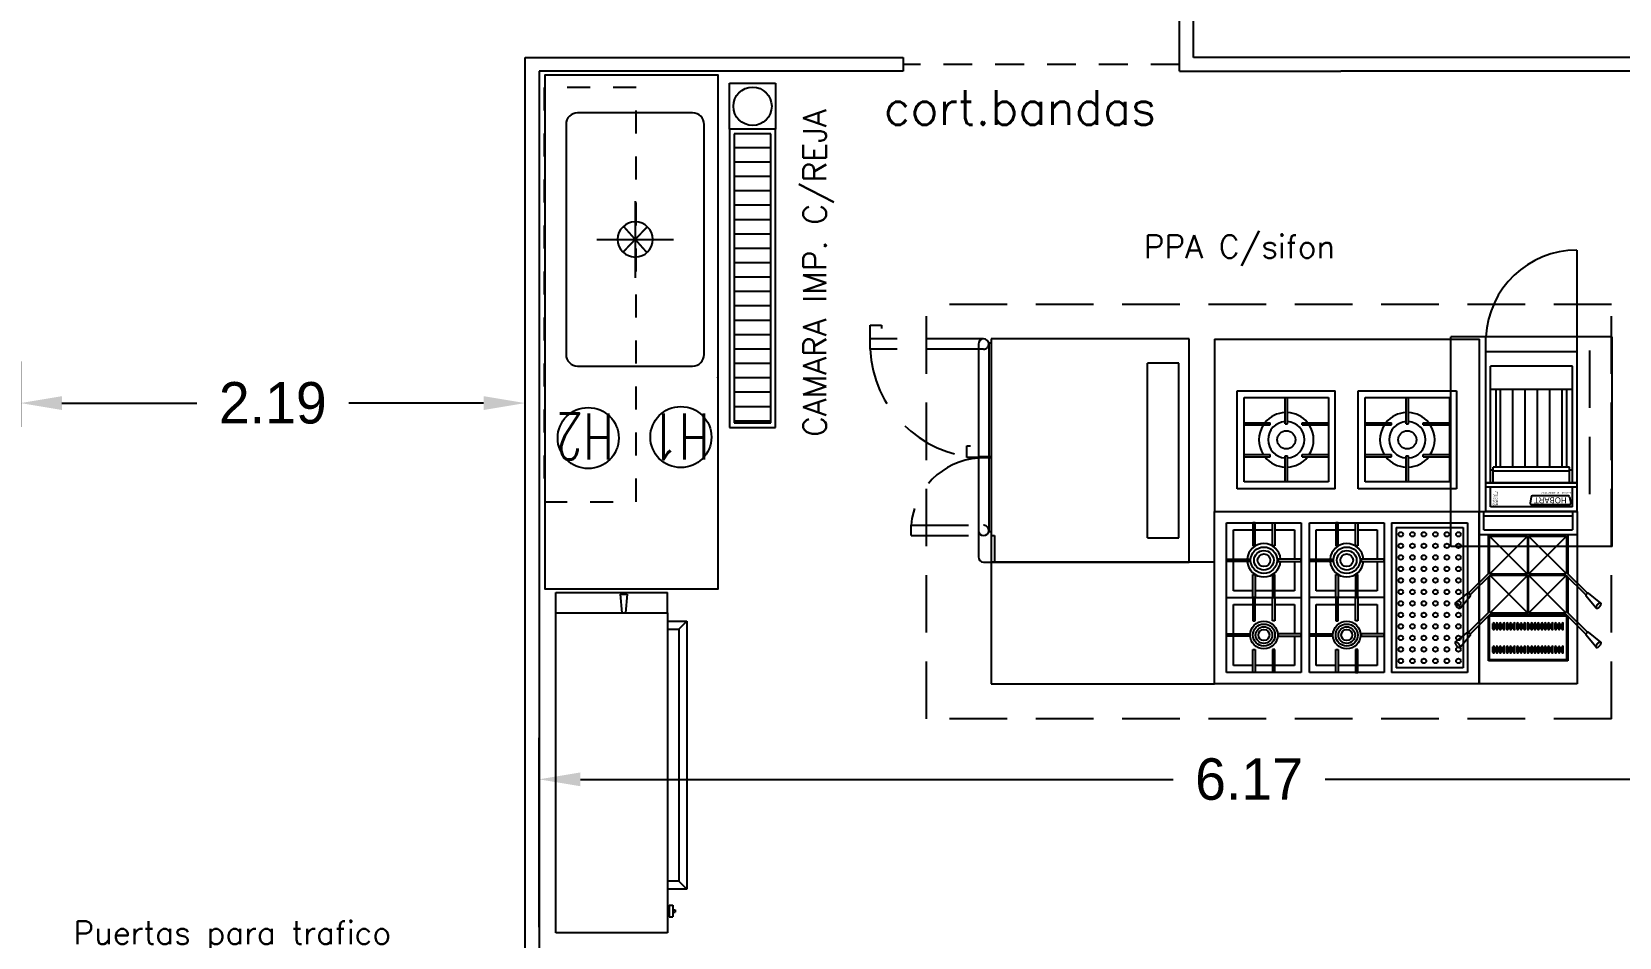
# Model space of a CAD drawing. Header units: metres. Extents: x 95 to 486, y 2972 to 3465.
# Drawn here: x 207.36 to 214.26, y 3028.95 to 3032.88 of the extents above; entities that cross this region are included whole.
import ezdxf
from ezdxf.enums import TextEntityAlignment as Align

# ---------------------------------------------------------------- set-up
doc = ezdxf.new("R2010")
doc.units = ezdxf.units.M
doc.linetypes.add('HIDDEN', pattern=[0.375, 0.25, -0.125])
doc.linetypes.add('HIDDEN2', pattern=[0.1875, 0.125, -0.0625])
for name, color, linetype in [('0_CAMARAS', 4, 'Continuous'), ('C_COTAS', 5, 'Continuous'), ('E_INOXIGAS', 1, 'Continuous'), ('I_DESAGUES', 224, 'Continuous'), ('INO-DESAGUES', 161, 'Continuous'), ('T_ITEMS', 142, 'Continuous'), ('T_TEXTOS-EQUIPAMIENTO', 5, 'Continuous')]:
    doc.layers.add(name, color=color, linetype=linetype)
doc.styles.add('ROMANS', font='romans.shx', dxfattribs={"width": 0.8, "height": 0.15})
doc.dimstyles.new('STANDARD$0', dxfattribs={"dimtxt": 0.2, "dimasz": 0.18, "dimexe": 0.18, "dimexo": 0.0625, "dimgap": 0.09, "dimtad": 0, "dimzin": 0, "dimdsep": 46, "dimtxsty": 'ROMANS', "dimblk": 'OBLIQUE', "dimsah": 1, "dimcen": 0.09, "dimse1": 1, "dimse2": 1, "dimadec": 0, "dimazin": 0, "dimtfac": 1, "dimtofl": 0, "dimtmove": 0, "dimatfit": 3, "dimldrblk": 'OBLIQUE', "dimfxl": 1, "dimtolj": 1, "dimtzin": 0, "dimarcsym": 0})

# ---------------------------------------------------------------- blocks, each defined once
blk = doc.blocks.new('AADES')
at = {"layer": 'INO-DESAGUES', "color": 14}
for p, q in [((0, 0.1664), (0, -0.1664)), ((-0.1663, 0), (0.1664, 0))]:
    blk.add_line(p, q, dxfattribs=at)
at = {"layer": 'INO-DESAGUES', "const_width": 0.008}
for points in [[(-0.057, 0.0508), (0.057, -0.0509)], [(0.0552, 0.0528), (-0.0552, -0.0527)]]:
    blk.add_lwpolyline(points, dxfattribs=at)
at = {"layer": 'INO-DESAGUES'}
blk.add_circle((0, 0), 0.0764, dxfattribs=at)
blk = doc.blocks.new('*D97')
at = {"layer": 'C_COTAS', "color": 0, "lineweight": -2, "transparency": 16777216}
for p, q in [((209.5658, 3028.9922), (209.5658, 3029.8148)), ((215.7335, 3028.8511), (215.7335, 3029.8148)), ((209.7458, 3029.6348), (212.3197, 3029.6348)), ((215.5535, 3029.6348), (212.9797, 3029.6348))]:
    blk.add_line(p, q, dxfattribs=at)
at = {"layer": 'C_COTAS', "color": 0, "transparency": 16777216}
for points in [[(209.7458, 3029.6648), (209.7458, 3029.6048), (209.5658, 3029.6348)], [(215.5535, 3029.6648), (215.5535, 3029.6048), (215.7335, 3029.6348)]]:
    blk.add_solid(points, dxfattribs=at)
at = {"layer": 'DEFPOINTS', "color": 0, "transparency": 16777216}
for p in [(215.7335, 3029.6348), (209.5658, 3028.9297), (215.7335, 3028.7886)]:
    blk.add_point(p, dxfattribs=at)
at = {"layer": 'C_COTAS', "color": 0, "transparency": 16777216, "insert": (212.6497, 3029.6348), "char_height": 0.18, "attachment_point": 5}
blk.add_mtext('\\A1;6.17', dxfattribs=at)
blk = doc.blocks.new('*D143')
at = {"layer": 'C_COTAS', "color": 0, "lineweight": -2, "transparency": 16777216}
for p, q in [((207.3137, 3031.1669), (207.3137, 3031.4496)), ((209.5052, 3031.3298), (209.5052, 3031.4496)), ((207.4937, 3031.2696), (208.0795, 3031.2696)), ((209.3252, 3031.2696), (208.7395, 3031.2696))]:
    blk.add_line(p, q, dxfattribs=at)
at = {"layer": 'C_COTAS', "color": 0, "transparency": 16777216}
for points in [[(207.4937, 3031.2996), (207.4937, 3031.2396), (207.3137, 3031.2696)], [(209.3252, 3031.2996), (209.3252, 3031.2396), (209.5052, 3031.2696)]]:
    blk.add_solid(points, dxfattribs=at)
at = {"layer": 'DEFPOINTS', "color": 0, "transparency": 16777216}
for p in [(209.5052, 3031.2696), (209.5052, 3031.2673), (207.3137, 3031.1044)]:
    blk.add_point(p, dxfattribs=at)
at = {"layer": 'C_COTAS', "color": 0, "transparency": 16777216, "insert": (208.4095, 3031.2696), "char_height": 0.18, "attachment_point": 5}
blk.add_mtext('\\A1;2.19', dxfattribs=at)

msp = doc.modelspace()

# ---------------------------------------------------------------- linework, layer by layer
at = {"layer": '0_CAMARAS', "ltscale": 0.25}
for p, q in [((212.3477, 3032.771), (212.3477, 3033.06)), ((212.4077, 3032.771), (212.4077, 3033.06)), ((209.5052, 3027.7193), (209.5052, 3032.771)), ((209.5052, 3032.771), (209.5658, 3032.771)), ((209.5658, 3032.771), (211.1477, 3032.771)), ((211.1477, 3032.771), (211.1477, 3032.711)), ((212.3477, 3032.711), (212.3477, 3032.771)), ((213.0477, 3032.771), (212.4077, 3032.771)), ((211.1477, 3032.711), (209.5658, 3032.711)), ((209.5658, 3032.711), (209.5658, 3027.7193)), ((212.3477, 3032.711), (213.0477, 3032.711))]:
    msp.add_line(p, q, dxfattribs=at)
at = {"layer": '0_CAMARAS'}
for p, q in [((217.3535, 3032.771), (213.0477, 3032.771)), ((217.3535, 3032.7125), (213.0477, 3032.711))]:
    msp.add_line(p, q, dxfattribs=at)
at = {"layer": '0_CAMARAS', "color": 3, "linetype": 'HIDDEN2'}
msp.add_line((212.3477, 3032.741), (211.1477, 3032.741), dxfattribs=at)
at = {"layer": 'E_INOXIGAS', "color": 40}
for p, q in [((210.2331, 3032.5306), (209.7331, 3032.5306)), ((209.6831, 3032.4806), (209.6831, 3031.4806)), ((210.2831, 3031.4806), (210.2831, 3032.4806)), ((209.7331, 3031.4306), (210.2331, 3031.4306))]:
    msp.add_line(p, q, dxfattribs=at)
at = {"layer": 'E_INOXIGAS'}
for p, q in [((214.0741, 3031.5578), (214.0741, 3031.9339)), ((211.4742, 3031.5261), (211.4742, 3031.0313)), ((211.518, 3031.5313), (211.5292, 3031.5313)), ((211.5192, 3031.5261), (211.5192, 3031.0363)), ((211.5292, 3031.5486), (211.5292, 3030.5786)), ((212.3892, 3031.5486), (211.5292, 3031.5486)), ((212.3892, 3030.5786), (212.3892, 3031.5486)), ((212.4991, 3031.5472), (213.65, 3031.5472)), ((212.4991, 3031.5472), (212.4991, 3030.7972)), ((213.5257, 3030.6462), (213.5257, 3031.5578)), ((214.0741, 3031.5578), (213.6787, 3031.5578)), ((214.2271, 3030.6462), (214.2271, 3031.5578)), ((212.3442, 3031.4436), (212.2092, 3031.4436)), ((212.2092, 3030.6836), (212.2092, 3031.4436)), ((212.3442, 3030.6836), (212.3442, 3031.4436)), ((211.4243, 3031.0834), (211.4393, 3031.0834)), ((211.4243, 3031.0334), (211.4243, 3031.0834)), ((211.5292, 3031.0334), (211.4243, 3031.0334)), ((211.5291, 3031.0363), (211.4741, 3031.0363)), ((211.5291, 3031.0313), (211.4741, 3031.0313)), ((211.4742, 3031.0313), (211.4742, 3030.7161)), ((211.5192, 3031.0313), (211.5192, 3030.7161)), ((212.4991, 3030.7992), (213.6491, 3030.7992)), ((212.4991, 3030.0492), (212.4991, 3030.7992)), ((213.6491, 3030.7972), (212.4991, 3030.7972)), ((213.6491, 3030.7992), (213.6491, 3030.0492)), ((214.0741, 3030.7992), (214.0741, 3030.0492)), ((211.4742, 3030.7161), (211.4742, 3030.6011)), ((211.5188, 3030.7121), (211.5292, 3030.7121)), ((212.2092, 3030.6836), (212.3442, 3030.6836)), ((214.2271, 3030.6462), (213.5257, 3030.6462)), ((211.4967, 3030.5786), (211.5292, 3030.5786)), ((211.5292, 3030.5786), (211.5292, 3030.0492)), ((211.5292, 3030.5786), (212.3892, 3030.5786)), ((212.4991, 3030.5786), (211.5292, 3030.5786)), ((212.4991, 3030.0492), (212.4991, 3030.5786)), ((211.5292, 3030.0492), (212.4991, 3030.0492)), ((213.6491, 3030.0492), (212.4991, 3030.0492)), ((214.0741, 3030.0492), (213.6491, 3030.0492))]:
    msp.add_line(p, q, dxfattribs=at)
at = {"layer": 'E_INOXIGAS', "linetype": 'HIDDEN'}
for p, q in [((214.2241, 3031.6972), (211.2482, 3031.6972)), ((211.2482, 3029.8972), (211.2482, 3031.6972)), ((214.2241, 3029.8972), (214.2241, 3031.6972)), ((211.0039, 3031.5039), (211.0039, 3031.6088)), ((211.0039, 3031.6088), (211.0539, 3031.6088)), ((211.0539, 3031.6088), (211.0539, 3031.5938)), ((211.4967, 3031.5486), (211.0018, 3031.5486)), ((214.1299, 3030.8733), (214.1299, 3031.5534)), ((211.4967, 3031.5036), (211.0018, 3031.5036)), ((211.1815, 3030.6936), (211.1815, 3030.7386)), ((211.1815, 3030.7386), (211.4967, 3030.7386)), ((211.1815, 3030.6936), (211.4967, 3030.6936)), ((211.5292, 3030.6936), (211.5437, 3030.6936)), ((211.5437, 3030.6936), (211.5437, 3030.5786)), ((214.2241, 3029.8972), (211.2482, 3029.8972))]:
    msp.add_line(p, q, dxfattribs=at)
at = {"layer": 'E_INOXIGAS', "color": 2}
for p, q in [((213.6787, 3031.5578), (213.5257, 3031.5578)), ((213.6491, 3031.5472), (213.6491, 3030.7972)), ((213.6787, 3030.7992), (213.6787, 3031.5578)), ((214.2271, 3031.5578), (214.0741, 3031.5578)), ((214.0741, 3030.7992), (214.0741, 3031.5578)), ((213.6787, 3031.4939), (214.0741, 3031.4939)), ((213.698, 3030.9234), (213.698, 3031.4302)), ((214.0548, 3031.4302), (213.698, 3031.4302)), ((214.0548, 3030.9234), (214.0548, 3031.4302)), ((214.0548, 3031.3283), (213.698, 3031.3283)), ((213.7233, 3030.9905), (213.7233, 3031.3283)), ((213.7423, 3030.9905), (213.7423, 3031.3283)), ((213.7959, 3030.9905), (213.7959, 3031.3283)), ((213.8494, 3030.9905), (213.8494, 3031.3283)), ((213.903, 3030.9905), (213.903, 3031.3283)), ((213.9565, 3030.9905), (213.9565, 3031.3283)), ((214.0101, 3030.9905), (214.0101, 3031.3283)), ((214.0294, 3030.9905), (214.0294, 3031.3283)), ((213.7105, 3030.9776), (213.698, 3030.9776)), ((213.7105, 3030.9234), (213.7105, 3030.9905)), ((214.0422, 3030.9905), (213.7105, 3030.9905)), ((214.0422, 3030.9742), (213.7105, 3030.9742)), ((214.0422, 3030.9234), (214.0422, 3030.9905)), ((214.0548, 3030.9776), (214.0422, 3030.9776)), ((214.0741, 3030.9234), (213.6787, 3030.9234)), ((214.0741, 3030.9219), (213.6787, 3030.9219)), ((214.0741, 3030.9042), (213.6787, 3030.9042)), ((213.698, 3030.8182), (213.698, 3030.9042)), ((214.0548, 3030.8182), (214.0548, 3030.9042)), ((213.8754, 3030.8621), (213.8705, 3030.8341)), ((214.0368, 3030.8663), (213.8804, 3030.8663)), ((214.0418, 3030.8621), (214.0467, 3030.8341)), ((213.6491, 3030.6992), (213.6491, 3030.7992)), ((213.6491, 3030.7992), (214.0741, 3030.7992)), ((213.6691, 3030.7192), (213.6691, 3030.7992)), ((213.6691, 3030.7792), (214.0541, 3030.7792)), ((214.0741, 3030.7992), (213.6787, 3030.7992)), ((214.0548, 3030.8182), (213.698, 3030.8182)), ((214.0417, 3030.8282), (213.8755, 3030.8282)), ((214.0541, 3030.7992), (214.0541, 3030.7192)), ((214.0741, 3030.7992), (214.0741, 3030.6992)), ((213.6491, 3030.489), (213.6491, 3030.6992)), ((213.6491, 3030.6992), (214.0741, 3030.6992)), ((213.6691, 3030.7192), (214.0541, 3030.7192)), ((213.6891, 3030.5287), (213.6891, 3030.6992)), ((214.0341, 3030.6992), (214.0341, 3030.5287)), ((214.0741, 3030.6992), (214.0741, 3030.489)), ((213.6941, 3030.5337), (213.6941, 3030.6917)), ((213.6941, 3030.6917), (213.8591, 3030.5267)), ((213.6941, 3030.6917), (213.8591, 3030.6917)), ((213.8591, 3030.6917), (213.6977, 3030.5302)), ((213.8591, 3030.6917), (213.8591, 3030.5267)), ((213.8641, 3030.5267), (213.8641, 3030.6917)), ((213.8641, 3030.6917), (214.0255, 3030.5302)), ((214.0291, 3030.6917), (213.8641, 3030.5267)), ((213.8641, 3030.6917), (214.0291, 3030.6917)), ((214.0291, 3030.6917), (214.0291, 3030.5337)), ((213.6941, 3030.5338), (213.6033, 3030.4436)), ((213.7012, 3030.5267), (213.61, 3030.4362)), ((213.6891, 3030.3587), (213.6891, 3030.5146)), ((213.6941, 3030.5338), (213.7012, 3030.5267)), ((213.8591, 3030.5267), (213.6941, 3030.5267)), ((213.6941, 3030.3637), (213.6941, 3030.5196)), ((213.6951, 3030.5217), (213.8601, 3030.3567)), ((213.6961, 3030.5217), (213.8591, 3030.5217)), ((213.8601, 3030.5217), (213.6987, 3030.3602)), ((213.8591, 3030.5217), (213.8591, 3030.3567)), ((214.028, 3030.5217), (213.863, 3030.3567)), ((213.863, 3030.5217), (214.0244, 3030.3602)), ((214.022, 3030.5267), (213.8641, 3030.5267)), ((213.8641, 3030.3567), (213.8641, 3030.5217)), ((213.8641, 3030.5217), (214.027, 3030.5217)), ((214.029, 3030.5338), (214.0219, 3030.5267)), ((214.0219, 3030.5267), (214.1131, 3030.4362)), ((214.029, 3030.5338), (214.1198, 3030.4436)), ((214.0291, 3030.5217), (214.0291, 3030.3637)), ((214.0341, 3030.5146), (214.0341, 3030.3587)), ((209.6385, 3030.4469), (210.1235, 3030.4469)), ((209.6385, 3030.3576), (209.6385, 3030.4469)), ((209.9185, 3030.4396), (209.9485, 3030.4396)), ((209.9185, 3030.4396), (209.926, 3030.3576)), ((209.9485, 3030.4396), (209.941, 3030.3576)), ((210.1235, 3030.3576), (210.1235, 3030.4469)), ((213.6491, 3030.319), (213.6491, 3030.4749)), ((214.0741, 3030.4749), (214.0741, 3030.319)), ((214.157, 3030.3786), (214.1122, 3030.4328)), ((214.1779, 3030.4001), (214.1233, 3030.4444)), ((209.6385, 3028.9676), (209.6385, 3030.3576)), ((209.6385, 3030.3576), (210.1235, 3030.3576)), ((210.1235, 3030.3576), (210.1235, 3028.9676)), ((213.6941, 3030.3638), (213.6033, 3030.2736)), ((213.7012, 3030.3567), (213.61, 3030.2662)), ((214.0295, 3030.3492), (213.6936, 3030.3492)), ((213.6941, 3030.3638), (213.7012, 3030.3567)), ((213.8591, 3030.3567), (213.7012, 3030.3567)), ((214.022, 3030.3567), (213.8641, 3030.3567)), ((214.029, 3030.3638), (214.0219, 3030.3567)), ((214.0219, 3030.3567), (214.1131, 3030.2662)), ((214.029, 3030.3638), (214.1198, 3030.2736)), ((210.1235, 3030.3226), (210.2085, 3030.3226)), ((210.1235, 3030.2876), (210.1735, 3030.2876)), ((210.1735, 3030.2876), (210.2085, 3030.3226)), ((210.1735, 3030.2876), (210.1735, 3029.1926)), ((210.2085, 3030.3226), (210.2085, 3029.1576)), ((213.6491, 3030.0492), (213.6491, 3030.3049)), ((213.6891, 3030.1492), (213.6891, 3030.3446)), ((213.6941, 3030.1542), (213.6941, 3030.3442)), ((214.0291, 3030.3442), (213.6941, 3030.3442)), ((213.7086, 3030.2882), (213.7086, 3030.3112)), ((213.7146, 3030.2882), (213.7146, 3030.3112)), ((213.7236, 3030.2882), (213.7236, 3030.3112)), ((213.7296, 3030.2882), (213.7296, 3030.3112)), ((213.7386, 3030.2882), (213.7386, 3030.3112)), ((213.7446, 3030.2882), (213.7446, 3030.3112)), ((213.7536, 3030.2882), (213.7536, 3030.3112)), ((213.7596, 3030.2882), (213.7596, 3030.3112)), ((213.7686, 3030.2882), (213.7686, 3030.3112)), ((213.7746, 3030.2882), (213.7746, 3030.3112)), ((213.7836, 3030.2882), (213.7836, 3030.3112)), ((213.7896, 3030.2882), (213.7896, 3030.3112)), ((213.7986, 3030.2882), (213.7986, 3030.3112)), ((213.8046, 3030.2882), (213.8046, 3030.3112)), ((213.8136, 3030.2882), (213.8136, 3030.3112)), ((213.8196, 3030.2882), (213.8196, 3030.3112)), ((213.8286, 3030.2882), (213.8286, 3030.3112)), ((213.8346, 3030.2882), (213.8346, 3030.3112)), ((213.8436, 3030.2882), (213.8436, 3030.3112)), ((213.8496, 3030.2882), (213.8496, 3030.3112)), ((213.8586, 3030.2882), (213.8586, 3030.3112)), ((213.8646, 3030.2882), (213.8646, 3030.3112)), ((213.8736, 3030.2882), (213.8736, 3030.3112)), ((213.8796, 3030.2882), (213.8796, 3030.3112)), ((213.8886, 3030.2882), (213.8886, 3030.3112)), ((213.8946, 3030.2882), (213.8946, 3030.3112)), ((213.9036, 3030.2882), (213.9036, 3030.3112)), ((213.9096, 3030.2882), (213.9096, 3030.3112)), ((213.9186, 3030.2882), (213.9186, 3030.3112)), ((213.9246, 3030.2882), (213.9246, 3030.3112)), ((213.9336, 3030.2882), (213.9336, 3030.3112)), ((213.9396, 3030.2882), (213.9396, 3030.3112)), ((213.9486, 3030.2882), (213.9486, 3030.3112)), ((213.9546, 3030.2882), (213.9546, 3030.3112)), ((213.9636, 3030.2882), (213.9636, 3030.3112)), ((213.9696, 3030.2882), (213.9696, 3030.3112)), ((213.9786, 3030.2882), (213.9786, 3030.3112)), ((213.9846, 3030.2882), (213.9846, 3030.3112)), ((213.9936, 3030.2882), (213.9936, 3030.3112)), ((213.9996, 3030.2882), (213.9996, 3030.3112)), ((214.0086, 3030.2882), (214.0086, 3030.3112)), ((214.0146, 3030.2882), (214.0146, 3030.3112)), ((214.0291, 3030.3442), (214.0291, 3030.1542)), ((214.0341, 3030.3446), (214.0341, 3030.1492)), ((214.0741, 3030.3049), (214.0741, 3030.0492)), ((213.7086, 3030.1872), (213.7086, 3030.2102)), ((213.7146, 3030.1872), (213.7146, 3030.2102)), ((213.7236, 3030.1872), (213.7236, 3030.2102)), ((213.7296, 3030.1872), (213.7296, 3030.2102)), ((213.7386, 3030.1872), (213.7386, 3030.2102)), ((213.7446, 3030.1872), (213.7446, 3030.2102)), ((213.7536, 3030.1872), (213.7536, 3030.2102)), ((213.7596, 3030.1872), (213.7596, 3030.2102)), ((213.7686, 3030.1872), (213.7686, 3030.2102)), ((213.7746, 3030.1872), (213.7746, 3030.2102)), ((213.7836, 3030.1872), (213.7836, 3030.2102)), ((213.7896, 3030.1872), (213.7896, 3030.2102)), ((213.7986, 3030.1872), (213.7986, 3030.2102)), ((213.8046, 3030.1872), (213.8046, 3030.2102)), ((213.8136, 3030.1872), (213.8136, 3030.2102)), ((213.8196, 3030.1872), (213.8196, 3030.2102)), ((213.8286, 3030.1872), (213.8286, 3030.2102)), ((213.8346, 3030.1872), (213.8346, 3030.2102)), ((213.8436, 3030.1872), (213.8436, 3030.2102)), ((213.8496, 3030.1872), (213.8496, 3030.2102)), ((213.8586, 3030.1872), (213.8586, 3030.2102)), ((213.8646, 3030.1872), (213.8646, 3030.2102)), ((213.8736, 3030.1872), (213.8736, 3030.2102)), ((213.8796, 3030.1872), (213.8796, 3030.2102)), ((213.8886, 3030.1872), (213.8886, 3030.2102)), ((213.8946, 3030.1872), (213.8946, 3030.2102)), ((213.9036, 3030.1872), (213.9036, 3030.2102)), ((213.9096, 3030.1872), (213.9096, 3030.2102)), ((213.9186, 3030.1872), (213.9186, 3030.2102)), ((213.9246, 3030.1872), (213.9246, 3030.2102)), ((213.9336, 3030.1872), (213.9336, 3030.2102)), ((213.9396, 3030.1872), (213.9396, 3030.2102)), ((213.9486, 3030.1872), (213.9486, 3030.2102)), ((213.9546, 3030.1872), (213.9546, 3030.2102)), ((213.9636, 3030.1872), (213.9636, 3030.2102)), ((213.9696, 3030.1872), (213.9696, 3030.2102)), ((213.9786, 3030.1872), (213.9786, 3030.2102)), ((213.9846, 3030.1872), (213.9846, 3030.2102)), ((213.9936, 3030.1872), (213.9936, 3030.2102)), ((213.9996, 3030.1872), (213.9996, 3030.2102)), ((214.0086, 3030.1872), (214.0086, 3030.2102)), ((214.0146, 3030.1872), (214.0146, 3030.2102)), ((214.157, 3030.2086), (214.1122, 3030.2628)), ((214.1779, 3030.2301), (214.1233, 3030.2744)), ((214.0341, 3030.1492), (213.6891, 3030.1492)), ((214.0291, 3030.1542), (213.6941, 3030.1542)), ((210.1735, 3029.1926), (210.1235, 3029.1926)), ((210.1735, 3029.1926), (210.2085, 3029.1576)), ((210.2085, 3029.1576), (210.1235, 3029.1576)), ((210.1235, 3029.0628), (210.1316, 3029.0628)), ((210.1316, 3029.0878), (210.1466, 3029.0878)), ((210.1316, 3029.0878), (210.1316, 3029.0378)), ((210.1316, 3029.0378), (210.1466, 3029.0378)), ((210.1466, 3029.0878), (210.1466, 3029.0378)), ((210.1466, 3029.0678), (210.1566, 3029.0678)), ((210.1466, 3029.0578), (210.1566, 3029.0578)), ((210.1566, 3029.0678), (210.1566, 3029.0578)), ((210.1235, 3028.9676), (209.6385, 3028.9676))]:
    msp.add_line(p, q, dxfattribs=at)
at = {"layer": 'E_INOXIGAS', "color": 5}
for p, q in [((212.5986, 3031.3229), (213.0243, 3031.3229)), ((212.5986, 3030.8972), (212.5986, 3031.3229)), ((213.0243, 3030.8972), (213.0243, 3031.3229)), ((213.1243, 3030.8972), (213.1243, 3031.3229)), ((213.1243, 3031.3229), (213.55, 3031.3229)), ((213.55, 3031.3229), (213.55, 3030.8972)), ((212.6283, 3031.2932), (212.9946, 3031.2932)), ((212.6283, 3030.9269), (212.6283, 3031.2932)), ((212.8065, 3031.1794), (212.8065, 3031.2932)), ((212.8164, 3031.1794), (212.8164, 3031.2932)), ((212.9946, 3031.2932), (212.9946, 3030.9269)), ((213.154, 3030.9269), (213.154, 3031.2932)), ((213.154, 3031.2932), (213.5203, 3031.2932)), ((213.3322, 3031.1794), (213.3322, 3031.2932)), ((213.3421, 3031.1794), (213.3421, 3031.2932)), ((213.5203, 3031.2932), (213.5203, 3030.9269)), ((212.6283, 3031.1843), (212.7421, 3031.1843)), ((212.7421, 3031.1744), (212.7421, 3031.1843)), ((212.8065, 3031.1794), (212.8164, 3031.1794)), ((212.8807, 3031.1843), (212.9946, 3031.1843)), ((212.8807, 3031.1744), (212.8807, 3031.1843)), ((213.154, 3031.1843), (213.2678, 3031.1843)), ((213.2678, 3031.1744), (213.2678, 3031.1843)), ((213.3322, 3031.1794), (213.3421, 3031.1794)), ((213.4064, 3031.1843), (213.5203, 3031.1843)), ((213.4064, 3031.1744), (213.4064, 3031.1843)), ((212.6283, 3031.1744), (212.7421, 3031.1744)), ((212.8807, 3031.1744), (212.9946, 3031.1744)), ((213.154, 3031.1744), (213.2678, 3031.1744)), ((213.4064, 3031.1744), (213.5203, 3031.1744)), ((212.6283, 3031.0457), (212.7421, 3031.0457)), ((212.7421, 3031.0358), (212.7421, 3031.0457)), ((212.8065, 3031.0408), (212.8164, 3031.0408)), ((212.8065, 3030.9269), (212.8065, 3031.0408)), ((212.8164, 3030.9269), (212.8164, 3031.0408)), ((212.8807, 3031.0457), (212.9946, 3031.0457)), ((212.8807, 3031.0358), (212.8807, 3031.0457)), ((213.154, 3031.0457), (213.2678, 3031.0457)), ((213.2678, 3031.0358), (213.2678, 3031.0457)), ((213.3322, 3031.0408), (213.3421, 3031.0408)), ((213.3322, 3030.9269), (213.3322, 3031.0408)), ((213.3421, 3030.9269), (213.3421, 3031.0408)), ((213.4064, 3031.0457), (213.5203, 3031.0457)), ((213.4064, 3031.0358), (213.4064, 3031.0457)), ((212.6283, 3031.0358), (212.7421, 3031.0358)), ((212.8807, 3031.0358), (212.9946, 3031.0358)), ((213.154, 3031.0358), (213.2678, 3031.0358)), ((213.4064, 3031.0358), (213.5203, 3031.0358)), ((212.9946, 3030.9269), (212.6283, 3030.9269)), ((213.5203, 3030.9269), (213.154, 3030.9269)), ((213.0243, 3030.8972), (212.5986, 3030.8972)), ((213.55, 3030.8972), (213.1243, 3030.8972)), ((212.5516, 3030.4242), (212.5516, 3030.7492)), ((212.5516, 3030.7492), (212.8766, 3030.7492)), ((212.5816, 3030.5917), (212.5816, 3030.7192)), ((212.5816, 3030.7192), (212.6666, 3030.7192)), ((212.6666, 3030.7492), (212.6666, 3030.6492)), ((212.6766, 3030.7492), (212.6666, 3030.7492)), ((212.6766, 3030.6492), (212.6766, 3030.7492)), ((212.6766, 3030.7192), (212.7516, 3030.7192)), ((212.7516, 3030.6492), (212.7516, 3030.7492)), ((212.7516, 3030.7492), (212.7616, 3030.7492)), ((212.7616, 3030.7492), (212.7616, 3030.6492)), ((212.7616, 3030.7192), (212.8466, 3030.7192)), ((212.8466, 3030.7192), (212.8466, 3030.5917)), ((212.8766, 3030.7492), (212.8766, 3030.4242)), ((212.9116, 3030.4242), (212.9116, 3030.7492)), ((212.9116, 3030.7492), (213.2366, 3030.7492)), ((212.9416, 3030.5917), (212.9416, 3030.7192)), ((212.9416, 3030.7192), (213.0266, 3030.7192)), ((213.0266, 3030.7492), (213.0266, 3030.6492)), ((213.0366, 3030.7492), (213.0266, 3030.7492)), ((213.0366, 3030.6492), (213.0366, 3030.7492)), ((213.0366, 3030.7192), (213.1116, 3030.7192)), ((213.1116, 3030.6492), (213.1116, 3030.7492)), ((213.1116, 3030.7492), (213.1216, 3030.7492)), ((213.1216, 3030.7492), (213.1216, 3030.6492)), ((213.1216, 3030.7192), (213.2066, 3030.7192)), ((213.2066, 3030.7192), (213.2066, 3030.5917)), ((213.2366, 3030.7492), (213.2366, 3030.4242)), ((213.2691, 3030.7492), (213.5991, 3030.7492)), ((213.2691, 3030.7492), (213.2691, 3030.0992)), ((213.2891, 3030.7292), (213.5791, 3030.7292)), ((213.2891, 3030.7292), (213.2891, 3030.1192)), ((213.5791, 3030.7292), (213.5791, 3030.1192)), ((213.5991, 3030.7492), (213.5991, 3030.0992)), ((212.6666, 3030.6492), (212.6766, 3030.6492)), ((212.7616, 3030.6492), (212.7516, 3030.6492)), ((213.0266, 3030.6492), (213.0366, 3030.6492)), ((213.1216, 3030.6492), (213.1116, 3030.6492)), ((212.5516, 3030.5917), (212.6516, 3030.5917)), ((212.5516, 3030.5817), (212.5516, 3030.5917)), ((212.6516, 3030.5817), (212.5516, 3030.5817)), ((212.5816, 3030.4542), (212.5816, 3030.5817)), ((212.6516, 3030.5917), (212.6516, 3030.5817)), ((212.7766, 3030.5917), (212.7766, 3030.5817)), ((212.8766, 3030.5917), (212.7766, 3030.5917)), ((212.7766, 3030.5817), (212.8766, 3030.5817)), ((212.8466, 3030.5817), (212.8466, 3030.4542)), ((212.8766, 3030.5817), (212.8766, 3030.5917)), ((212.9116, 3030.5917), (213.0116, 3030.5917)), ((212.9116, 3030.5817), (212.9116, 3030.5917)), ((213.0116, 3030.5817), (212.9116, 3030.5817)), ((212.9416, 3030.4542), (212.9416, 3030.5817)), ((213.0116, 3030.5917), (213.0116, 3030.5817)), ((213.1366, 3030.5917), (213.1366, 3030.5817)), ((213.2366, 3030.5917), (213.1366, 3030.5917)), ((213.1366, 3030.5817), (213.2366, 3030.5817)), ((213.2066, 3030.5817), (213.2066, 3030.4542)), ((213.2366, 3030.5817), (213.2366, 3030.5917)), ((212.6666, 3030.5242), (212.6766, 3030.5242)), ((212.6666, 3030.4242), (212.6666, 3030.5242)), ((212.6766, 3030.5242), (212.6766, 3030.4242)), ((212.7516, 3030.5242), (212.7516, 3030.4242)), ((212.7616, 3030.5242), (212.7516, 3030.5242)), ((212.7616, 3030.4242), (212.7616, 3030.5242)), ((213.0266, 3030.4242), (213.0266, 3030.5242)), ((213.0266, 3030.5242), (213.0366, 3030.5242)), ((213.0366, 3030.5242), (213.0366, 3030.4242)), ((213.1116, 3030.5242), (213.1116, 3030.4242)), ((213.1216, 3030.5242), (213.1116, 3030.5242)), ((213.1216, 3030.4242), (213.1216, 3030.5242)), ((212.5516, 3030.4242), (212.8766, 3030.4242)), ((212.5516, 3030.0992), (212.5516, 3030.4242)), ((212.6666, 3030.4542), (212.5816, 3030.4542)), ((212.6766, 3030.4242), (212.6666, 3030.4242)), ((212.6766, 3030.4242), (212.6666, 3030.4242)), ((212.6666, 3030.4242), (212.6666, 3030.3242)), ((212.7516, 3030.4542), (212.6766, 3030.4542)), ((212.6766, 3030.3242), (212.6766, 3030.4242)), ((212.7516, 3030.4242), (212.7616, 3030.4242)), ((212.7516, 3030.4242), (212.7616, 3030.4242)), ((212.7516, 3030.3242), (212.7516, 3030.4242)), ((212.8466, 3030.4542), (212.7616, 3030.4542)), ((212.7616, 3030.4242), (212.7616, 3030.3242)), ((212.8766, 3030.4242), (212.8766, 3030.0992)), ((212.9116, 3030.0992), (212.9116, 3030.4242)), ((213.2366, 3030.4242), (212.9116, 3030.4242)), ((213.0266, 3030.4542), (212.9416, 3030.4542)), ((213.0266, 3030.4242), (213.0266, 3030.3242)), ((213.0366, 3030.4242), (213.0266, 3030.4242)), ((213.0366, 3030.4242), (213.0266, 3030.4242)), ((213.1116, 3030.4542), (213.0366, 3030.4542)), ((213.0366, 3030.3242), (213.0366, 3030.4242)), ((213.1116, 3030.4242), (213.1216, 3030.4242)), ((213.1116, 3030.4242), (213.1216, 3030.4242)), ((213.1116, 3030.3242), (213.1116, 3030.4242)), ((213.2066, 3030.4542), (213.1216, 3030.4542)), ((213.1216, 3030.4242), (213.1216, 3030.3242)), ((213.2366, 3030.4242), (213.2366, 3030.0992)), ((213.5453, 3030.4001), (213.5998, 3030.4444)), ((213.5662, 3030.3786), (213.6109, 3030.4328)), ((212.5816, 3030.3942), (212.6666, 3030.3942)), ((212.5816, 3030.2667), (212.5816, 3030.3942)), ((212.6766, 3030.3942), (212.7516, 3030.3942)), ((212.7616, 3030.3942), (212.8466, 3030.3942)), ((212.8466, 3030.3942), (212.8466, 3030.2667)), ((212.9416, 3030.3942), (213.0266, 3030.3942)), ((212.9416, 3030.2667), (212.9416, 3030.3942)), ((213.0366, 3030.3942), (213.1116, 3030.3942)), ((213.1216, 3030.3942), (213.2066, 3030.3942)), ((213.2066, 3030.3942), (213.2066, 3030.2667)), ((212.6666, 3030.3242), (212.6766, 3030.3242)), ((212.7616, 3030.3242), (212.7516, 3030.3242)), ((213.0266, 3030.3242), (213.0366, 3030.3242)), ((213.1216, 3030.3242), (213.1116, 3030.3242)), ((212.5516, 3030.2667), (212.6516, 3030.2667)), ((212.5516, 3030.2567), (212.5516, 3030.2667)), ((212.6516, 3030.2567), (212.5516, 3030.2567)), ((212.5816, 3030.1292), (212.5816, 3030.2567)), ((212.6516, 3030.2667), (212.6516, 3030.2567)), ((212.7766, 3030.2667), (212.7766, 3030.2567)), ((212.8766, 3030.2667), (212.7766, 3030.2667)), ((212.7766, 3030.2567), (212.8766, 3030.2567)), ((212.8466, 3030.2567), (212.8466, 3030.1292)), ((212.8766, 3030.2567), (212.8766, 3030.2667)), ((212.9116, 3030.2667), (213.0116, 3030.2667)), ((212.9116, 3030.2567), (212.9116, 3030.2667)), ((213.0116, 3030.2567), (212.9116, 3030.2567)), ((212.9416, 3030.1292), (212.9416, 3030.2567)), ((213.0116, 3030.2667), (213.0116, 3030.2567)), ((213.1366, 3030.2667), (213.1366, 3030.2567)), ((213.2366, 3030.2667), (213.1366, 3030.2667)), ((213.1366, 3030.2567), (213.2366, 3030.2567)), ((213.2066, 3030.2567), (213.2066, 3030.1292)), ((213.2366, 3030.2567), (213.2366, 3030.2667)), ((213.5453, 3030.2301), (213.5998, 3030.2744)), ((213.5662, 3030.2086), (213.6109, 3030.2628)), ((212.6666, 3030.0992), (212.6666, 3030.1992)), ((212.6666, 3030.1992), (212.6766, 3030.1992)), ((212.6766, 3030.1992), (212.6766, 3030.0992)), ((212.7516, 3030.1992), (212.7516, 3030.0992)), ((212.7616, 3030.1992), (212.7516, 3030.1992)), ((212.7616, 3030.0992), (212.7616, 3030.1992)), ((213.0266, 3030.0992), (213.0266, 3030.1992)), ((213.0266, 3030.1992), (213.0366, 3030.1992)), ((213.0366, 3030.1992), (213.0366, 3030.0992)), ((213.1116, 3030.1992), (213.1116, 3030.0992)), ((213.1216, 3030.1992), (213.1116, 3030.1992)), ((213.1216, 3030.0992), (213.1216, 3030.1992)), ((212.8766, 3030.0992), (212.5516, 3030.0992)), ((212.6666, 3030.1292), (212.5816, 3030.1292)), ((212.7516, 3030.1292), (212.6766, 3030.1292)), ((212.8466, 3030.1292), (212.7616, 3030.1292)), ((213.2366, 3030.0992), (212.9116, 3030.0992)), ((213.0266, 3030.1292), (212.9416, 3030.1292)), ((213.0366, 3030.0992), (213.0266, 3030.0992)), ((213.1116, 3030.1292), (213.0366, 3030.1292)), ((213.1116, 3030.0992), (213.1216, 3030.0992)), ((213.2066, 3030.1292), (213.1216, 3030.1292)), ((213.5991, 3030.0992), (213.2691, 3030.0992)), ((213.5791, 3030.1192), (213.2891, 3030.1192))]:
    msp.add_line(p, q, dxfattribs=at)
at = {"layer": 'E_INOXIGAS'}
for points in [[(210.3431, 3030.461), (209.5931, 3030.461), (209.5931, 3032.6957), (210.3431, 3032.6957)], [(209.5931, 3032.6957), (210.3431, 3032.6957), (210.3431, 3030.461), (209.5931, 3030.461)]]:
    msp.add_lwpolyline(points, close=True, dxfattribs=at)
at = {"layer": 'E_INOXIGAS', "color": 9, "linetype": 'HIDDEN', "ltscale": 0.03}
msp.add_lwpolyline([(209.5879, 3030.8412), (209.9879, 3030.8412), (209.9879, 3032.6412), (209.5879, 3032.6412)], close=True, dxfattribs=at)
at = {"layer": 'E_INOXIGAS', "color": 5}
for centre, radius in [((212.8114, 3031.1101), 0.0396), ((213.3371, 3031.1101), 0.0396), ((213.3091, 3030.6992), 0.01), ((213.3591, 3030.6992), 0.01), ((213.4091, 3030.6992), 0.01), ((213.4591, 3030.6992), 0.01), ((213.5091, 3030.6992), 0.01), ((213.5591, 3030.6992), 0.01), ((212.7141, 3030.5867), 0.0575), ((212.7141, 3030.5867), 0.0425), ((213.0741, 3030.5867), 0.0575), ((213.0741, 3030.5867), 0.0425), ((213.3091, 3030.6492), 0.01), ((213.3591, 3030.6492), 0.01), ((213.4091, 3030.6492), 0.01), ((213.4591, 3030.6492), 0.01), ((213.5091, 3030.6492), 0.01), ((213.5591, 3030.6492), 0.01), ((212.7141, 3030.5867), 0.0275), ((213.0741, 3030.5867), 0.0275), ((213.3091, 3030.5992), 0.01), ((213.3091, 3030.5492), 0.01), ((213.3591, 3030.5992), 0.01), ((213.3591, 3030.5492), 0.01), ((213.4091, 3030.5992), 0.01), ((213.4091, 3030.5492), 0.01), ((213.4591, 3030.5992), 0.01), ((213.4591, 3030.5492), 0.01), ((213.5091, 3030.5992), 0.01), ((213.5091, 3030.5492), 0.01), ((213.5591, 3030.5992), 0.01), ((213.5591, 3030.5492), 0.01), ((213.3091, 3030.4992), 0.01), ((213.3591, 3030.4992), 0.01), ((213.4091, 3030.4992), 0.01), ((213.4591, 3030.4992), 0.01), ((213.5091, 3030.4992), 0.01), ((213.5591, 3030.4992), 0.01), ((213.3091, 3030.4492), 0.01), ((213.3591, 3030.4492), 0.01), ((213.4091, 3030.4492), 0.01), ((213.4591, 3030.4492), 0.01), ((213.5091, 3030.4492), 0.01), ((213.5591, 3030.4492), 0.01), ((213.3091, 3030.3992), 0.01), ((213.3091, 3030.3492), 0.01), ((213.3591, 3030.3992), 0.01), ((213.3591, 3030.3492), 0.01), ((213.4091, 3030.3992), 0.01), ((213.4091, 3030.3492), 0.01), ((213.4591, 3030.3992), 0.01), ((213.4591, 3030.3492), 0.01), ((213.5091, 3030.3992), 0.01), ((213.5091, 3030.3492), 0.01), ((213.5591, 3030.3992), 0.01), ((213.5591, 3030.3492), 0.01), ((212.7141, 3030.2617), 0.06), ((212.7141, 3030.2617), 0.048), ((212.7141, 3030.2617), 0.036), ((212.7141, 3030.2617), 0.024), ((213.0741, 3030.2617), 0.06), ((213.0741, 3030.2617), 0.048), ((213.0741, 3030.2617), 0.036), ((213.0741, 3030.2617), 0.024), ((213.3091, 3030.2992), 0.01), ((213.3591, 3030.2992), 0.01), ((213.4091, 3030.2992), 0.01), ((213.4591, 3030.2992), 0.01), ((213.5091, 3030.2992), 0.01), ((213.5591, 3030.2992), 0.01), ((213.3091, 3030.2492), 0.01), ((213.3091, 3030.1992), 0.01), ((213.3591, 3030.2492), 0.01), ((213.3591, 3030.1992), 0.01), ((213.4091, 3030.2492), 0.01), ((213.4091, 3030.1992), 0.01), ((213.4591, 3030.2492), 0.01), ((213.4591, 3030.1992), 0.01), ((213.5091, 3030.2492), 0.01), ((213.5091, 3030.1992), 0.01), ((213.5591, 3030.2492), 0.01), ((213.5591, 3030.1992), 0.01), ((213.3091, 3030.1492), 0.01), ((213.3591, 3030.1492), 0.01), ((213.4091, 3030.1492), 0.01), ((213.4591, 3030.1492), 0.01), ((213.5091, 3030.1492), 0.01), ((213.5591, 3030.1492), 0.01)]:
    msp.add_circle(centre, radius, dxfattribs=at)
at = {"layer": 'E_INOXIGAS', "color": 40}
for centre, start, end in [((209.7331, 3032.4806), 90, 180), ((210.2331, 3032.4806), 360, 90), ((209.7331, 3031.4806), 180, 270), ((210.2331, 3031.4806), 270, 360)]:
    msp.add_arc(centre, 0.05, start, end, dxfattribs=at)
at = {"layer": 'E_INOXIGAS'}
for centre, radius, start, end in [((214.0734, 3031.5388), 0.3951, 89.91772, 177.25464), ((211.4967, 3031.5261), 0.0225, 90, 180), ((211.4967, 3031.5261), 0.0225, 0, 90), ((211.4967, 3031.5261), 0.0225, 0, 90), ((211.4967, 3030.7161), 0.0225, 180, 270), ((211.4967, 3030.7161), 0.0225, 270, 0), ((211.4967, 3030.6011), 0.0225, 180, 270)]:
    msp.add_arc(centre, radius, start, end, dxfattribs=at)
at = {"layer": 'E_INOXIGAS', "linetype": 'HIDDEN'}
for centre, radius, start, end in [((211.4967, 3031.5261), 0.0225, 270, 0), ((211.4967, 3031.5261), 0.4936, 182.61246, 267.38754), ((211.4967, 3030.7161), 0.3152, 94.09404, 175.90596), ((211.4967, 3030.7161), 0.0225, 0, 90)]:
    msp.add_arc(centre, radius, start, end, dxfattribs=at)
at = {"layer": 'E_INOXIGAS', "color": 5}
for centre, radius, start, end in [((212.8114, 3031.1101), 0.1188, 92.38802, 141.31781), ((212.8114, 3031.1101), 0.0792, 93.58332, 266.41668), ((212.8114, 3031.1101), 0.1188, 38.68219, 87.61198), ((212.8114, 3031.1101), 0.0792, 273.58332, 86.41668), ((213.3371, 3031.1101), 0.1188, 92.38802, 141.31781), ((213.3371, 3031.1101), 0.0792, 93.58332, 266.41668), ((213.3371, 3031.1101), 0.1188, 38.68219, 87.61198), ((213.3371, 3031.1101), 0.0792, 273.58332, 86.41668), ((212.8114, 3031.1101), 0.1188, 147.20283, 212.79717), ((212.8114, 3031.1101), 0.1188, 327.20283, 32.79717), ((213.3371, 3031.1101), 0.1188, 147.20283, 212.79717), ((213.3371, 3031.1101), 0.1188, 327.20283, 32.79717), ((212.8114, 3031.1101), 0.1188, 218.68219, 267.61198), ((212.8114, 3031.1101), 0.1188, 272.38802, 321.31781), ((213.3371, 3031.1101), 0.1188, 218.68219, 267.61198), ((213.3371, 3031.1101), 0.1188, 272.38802, 321.31781), ((212.7141, 3030.5867), 0.0725, 3.95457, 176.04543), ((213.0741, 3030.5867), 0.0725, 3.95457, 176.04543), ((212.7141, 3030.5867), 0.0725, 183.95457, 356.04543), ((213.0741, 3030.5867), 0.0725, 183.95457, 356.04543), ((213.6006, 3030.444), 0.000813, 76.57502, 132.20192), ((213.5992, 3030.4381), 0.00681, 58.02106, 76.57502), ((213.5947, 3030.431), 0.0152, 48.89554, 58.02106), ((213.5862, 3030.4212), 0.0282, 42.20192, 48.89554), ((213.5862, 3030.4212), 0.0282, 35.5083, 42.20192), ((213.5968, 3030.4288), 0.0152, 26.38277, 35.5083), ((213.6043, 3030.4325), 0.00681, 7.82882, 26.38277), ((213.6102, 3030.4333), 0.000813, 300.91858, 312.20192), ((213.6102, 3030.4333), 0.000813, 312.20192, 7.82882), ((213.5473, 3030.398), 0.00293, 134.1727, 178.73876), ((213.5553, 3030.3978), 0.0109, 178.73876, 201.3642), ((213.5645, 3030.4014), 0.0208, 201.3642, 214.2914), ((213.5473, 3030.398), 0.00293, 89.60664, 134.1727), ((213.5472, 3030.39), 0.0109, 66.9812, 89.60664), ((213.5767, 3030.4097), 0.0356, 214.2914, 224.1727), ((213.5767, 3030.4097), 0.0356, 224.1727, 234.054), ((213.5434, 3030.3809), 0.0208, 54.054, 66.9812), ((213.5347, 3030.3689), 0.0356, 44.1727, 54.054), ((213.568, 3030.3978), 0.0208, 234.054, 246.9812), ((213.5642, 3030.3887), 0.0109, 246.9812, 269.60664), ((213.5347, 3030.3689), 0.0356, 34.2914, 44.1727), ((213.5469, 3030.3772), 0.0208, 21.3642, 34.2914), ((213.5641, 3030.3807), 0.00293, 269.60664, 314.1727), ((213.5641, 3030.3807), 0.00293, 314.1727, 358.73876), ((213.5561, 3030.3808), 0.0109, 358.73876, 21.3642), ((213.5473, 3030.228), 0.00293, 134.1727, 178.73876), ((213.5553, 3030.2278), 0.0109, 178.73876, 201.3642), ((213.5645, 3030.2314), 0.0208, 201.3642, 214.2914), ((213.5473, 3030.228), 0.00293, 89.60664, 134.1727), ((213.5472, 3030.22), 0.0109, 66.9812, 89.60664), ((213.5767, 3030.2397), 0.0356, 214.2914, 224.1727), ((213.5767, 3030.2397), 0.0356, 224.1727, 234.054), ((213.5434, 3030.2109), 0.0208, 54.054, 66.9812), ((213.5347, 3030.1989), 0.0356, 44.1727, 54.054), ((213.568, 3030.2278), 0.0208, 234.054, 246.9812), ((213.5347, 3030.1989), 0.0356, 34.2914, 44.1727), ((213.5469, 3030.2072), 0.0208, 21.3642, 34.2914), ((213.5641, 3030.2107), 0.00293, 314.1727, 358.73876), ((213.5561, 3030.2108), 0.0109, 358.73876, 21.3642), ((213.6006, 3030.274), 0.000813, 76.57502, 132.20192), ((213.5992, 3030.2681), 0.00681, 58.02106, 76.57502), ((213.5947, 3030.261), 0.0152, 48.89554, 58.02106), ((213.5862, 3030.2512), 0.0282, 42.20192, 48.89554), ((213.5862, 3030.2512), 0.0282, 35.5083, 42.20192), ((213.5968, 3030.2588), 0.0152, 26.38277, 35.5083), ((213.6043, 3030.2625), 0.00681, 7.82882, 26.38277), ((213.6102, 3030.2633), 0.000813, 300.91858, 312.20192), ((213.6102, 3030.2633), 0.000813, 312.20192, 7.82882), ((213.5642, 3030.2187), 0.0109, 246.9812, 269.60664), ((213.5641, 3030.2107), 0.00293, 269.60664, 314.1727)]:
    msp.add_arc(centre, radius, start, end, dxfattribs=at)
at = {"layer": 'E_INOXIGAS', "color": 2}
for centre, radius, start, end in [((213.8755, 3030.8332), 0.00508, 170, 270), ((213.8804, 3030.8612), 0.00508, 90, 170), ((214.0368, 3030.8612), 0.00508, 10, 90), ((214.0417, 3030.8332), 0.00508, 270, 10), ((214.1188, 3030.4325), 0.00681, 153.61723, 172.17118), ((214.1129, 3030.4333), 0.000813, 172.17118, 227.79808), ((214.1129, 3030.4333), 0.000813, 227.79808, 239.08142), ((214.1263, 3030.4288), 0.0152, 144.4917, 153.61723), ((214.1369, 3030.4212), 0.0282, 137.79808, 144.4917), ((214.1369, 3030.4212), 0.0282, 131.10446, 137.79808), ((214.1284, 3030.431), 0.0152, 121.97894, 131.10446), ((214.1239, 3030.4381), 0.00681, 103.42498, 121.97894), ((214.1226, 3030.444), 0.000813, 47.79808, 103.42498), ((214.167, 3030.3808), 0.0109, 158.6358, 181.26124), ((214.159, 3030.3807), 0.00293, 181.26124, 225.8273), ((214.1762, 3030.3772), 0.0208, 145.7086, 158.6358), ((214.159, 3030.3807), 0.00293, 225.8273, 270.39336), ((214.1884, 3030.3689), 0.0356, 135.8273, 145.7086), ((214.1589, 3030.3887), 0.0109, 270.39336, 293.0188), ((214.1884, 3030.3689), 0.0356, 125.946, 135.8273), ((214.1551, 3030.3978), 0.0208, 293.0188, 305.946), ((214.1464, 3030.4097), 0.0356, 305.946, 315.8273), ((214.1797, 3030.3809), 0.0208, 113.0188, 125.946), ((214.1759, 3030.39), 0.0109, 90.39336, 113.0188), ((214.1464, 3030.4097), 0.0356, 315.8273, 325.7086), ((214.1758, 3030.398), 0.00293, 45.8273, 90.39336), ((214.1586, 3030.4014), 0.0208, 325.7086, 338.6358), ((214.1758, 3030.398), 0.00293, 1.26124, 45.8273), ((214.1678, 3030.3978), 0.0109, 338.6358, 1.26124), ((213.7116, 3030.3112), 0.003, 0, 180), ((213.7116, 3030.2882), 0.003, 180, 0), ((213.7266, 3030.3112), 0.003, 0, 180), ((213.7266, 3030.2882), 0.003, 180, 0), ((213.7416, 3030.3112), 0.003, 0, 180), ((213.7416, 3030.2882), 0.003, 180, 0), ((213.7566, 3030.3112), 0.003, 0, 180), ((213.7566, 3030.2882), 0.003, 180, 0), ((213.7716, 3030.3112), 0.003, 0, 180), ((213.7716, 3030.2882), 0.003, 180, 0), ((213.7866, 3030.3112), 0.003, 0, 180), ((213.7866, 3030.2882), 0.003, 180, 0), ((213.8016, 3030.3112), 0.003, 0, 180), ((213.8016, 3030.2882), 0.003, 180, 0), ((213.8166, 3030.3112), 0.003, 0, 180), ((213.8166, 3030.2882), 0.003, 180, 0), ((213.8316, 3030.3112), 0.003, 0, 180), ((213.8316, 3030.2882), 0.003, 180, 0), ((213.8466, 3030.3112), 0.003, 0, 180), ((213.8466, 3030.2882), 0.003, 180, 0), ((213.8616, 3030.3112), 0.003, 0, 180), ((213.8616, 3030.2882), 0.003, 180, 0), ((213.8766, 3030.3112), 0.003, 0, 180), ((213.8766, 3030.2882), 0.003, 180, 0), ((213.8916, 3030.3112), 0.003, 0, 180), ((213.8916, 3030.2882), 0.003, 180, 0), ((213.9066, 3030.3112), 0.003, 0, 180), ((213.9066, 3030.2882), 0.003, 180, 0), ((213.9216, 3030.3112), 0.003, 0, 180), ((213.9216, 3030.2882), 0.003, 180, 0), ((213.9366, 3030.3112), 0.003, 0, 180), ((213.9366, 3030.2882), 0.003, 180, 0), ((213.9516, 3030.3112), 0.003, 0, 180), ((213.9516, 3030.2882), 0.003, 180, 0), ((213.9666, 3030.3112), 0.003, 0, 180), ((213.9666, 3030.2882), 0.003, 180, 0), ((213.9816, 3030.3112), 0.003, 0, 180), ((213.9816, 3030.2882), 0.003, 180, 0), ((213.9966, 3030.3112), 0.003, 0, 180), ((213.9966, 3030.2882), 0.003, 180, 0), ((214.0116, 3030.3112), 0.003, 0, 180), ((214.0116, 3030.2882), 0.003, 180, 0), ((213.7116, 3030.2102), 0.003, 0, 180), ((213.7266, 3030.2102), 0.003, 0, 180), ((213.7416, 3030.2102), 0.003, 0, 180), ((213.7566, 3030.2102), 0.003, 0, 180), ((213.7716, 3030.2102), 0.003, 0, 180), ((213.7866, 3030.2102), 0.003, 0, 180), ((213.8016, 3030.2102), 0.003, 0, 180), ((213.8166, 3030.2102), 0.003, 0, 180), ((213.8316, 3030.2102), 0.003, 0, 180), ((213.8466, 3030.2102), 0.003, 0, 180), ((213.8616, 3030.2102), 0.003, 0, 180), ((213.8766, 3030.2102), 0.003, 0, 180), ((213.8916, 3030.2102), 0.003, 0, 180), ((213.9066, 3030.2102), 0.003, 0, 180), ((213.9216, 3030.2102), 0.003, 0, 180), ((213.9366, 3030.2102), 0.003, 0, 180), ((213.9516, 3030.2102), 0.003, 0, 180), ((213.9666, 3030.2102), 0.003, 0, 180), ((213.9816, 3030.2102), 0.003, 0, 180), ((213.9966, 3030.2102), 0.003, 0, 180), ((214.0116, 3030.2102), 0.003, 0, 180), ((214.1188, 3030.2625), 0.00681, 153.61723, 172.17118), ((214.1129, 3030.2633), 0.000813, 172.17118, 227.79808), ((214.1129, 3030.2633), 0.000813, 227.79808, 239.08142), ((214.1263, 3030.2588), 0.0152, 144.4917, 153.61723), ((214.1369, 3030.2512), 0.0282, 137.79808, 144.4917), ((214.1369, 3030.2512), 0.0282, 131.10446, 137.79808), ((214.1284, 3030.261), 0.0152, 121.97894, 131.10446), ((214.1239, 3030.2681), 0.00681, 103.42498, 121.97894), ((214.1226, 3030.274), 0.000813, 47.79808, 103.42498), ((214.167, 3030.2108), 0.0109, 158.6358, 181.26124), ((214.159, 3030.2107), 0.00293, 181.26124, 225.8273), ((214.1762, 3030.2072), 0.0208, 145.7086, 158.6358), ((214.1884, 3030.1989), 0.0356, 135.8273, 145.7086), ((214.1884, 3030.1989), 0.0356, 125.946, 135.8273), ((214.1551, 3030.2278), 0.0208, 293.0188, 305.946), ((214.1464, 3030.2397), 0.0356, 305.946, 315.8273), ((214.1797, 3030.2109), 0.0208, 113.0188, 125.946), ((214.1759, 3030.22), 0.0109, 90.39336, 113.0188), ((214.1464, 3030.2397), 0.0356, 315.8273, 325.7086), ((214.1758, 3030.228), 0.00293, 45.8273, 90.39336), ((214.1586, 3030.2314), 0.0208, 325.7086, 338.6358), ((214.1758, 3030.228), 0.00293, 1.26124, 45.8273), ((214.1678, 3030.2278), 0.0109, 338.6358, 1.26124), ((213.7116, 3030.1872), 0.003, 180, 0), ((213.7266, 3030.1872), 0.003, 180, 0), ((213.7416, 3030.1872), 0.003, 180, 0), ((213.7566, 3030.1872), 0.003, 180, 0), ((213.7716, 3030.1872), 0.003, 180, 0), ((213.7866, 3030.1872), 0.003, 180, 0), ((213.8016, 3030.1872), 0.003, 180, 0), ((213.8166, 3030.1872), 0.003, 180, 0), ((213.8316, 3030.1872), 0.003, 180, 0), ((213.8466, 3030.1872), 0.003, 180, 0), ((213.8616, 3030.1872), 0.003, 180, 0), ((213.8766, 3030.1872), 0.003, 180, 0), ((213.8916, 3030.1872), 0.003, 180, 0), ((213.9066, 3030.1872), 0.003, 180, 0), ((213.9216, 3030.1872), 0.003, 180, 0), ((213.9366, 3030.1872), 0.003, 180, 0), ((213.9516, 3030.1872), 0.003, 180, 0), ((213.9666, 3030.1872), 0.003, 180, 0), ((213.9816, 3030.1872), 0.003, 180, 0), ((213.9966, 3030.1872), 0.003, 180, 0), ((214.0116, 3030.1872), 0.003, 180, 0), ((214.159, 3030.2107), 0.00293, 225.8273, 270.39336), ((214.1589, 3030.2187), 0.0109, 270.39336, 293.0188)]:
    msp.add_arc(centre, radius, start, end, dxfattribs=at)
at = {"layer": 'E_INOXIGAS', "linetype": 'Continuous'}
msp.add_arc((211.4967, 3030.7161), 0.0225, 270, 0, dxfattribs=at)
at = {"layer": 'E_INOXIGAS', "color": 8}
msp.add_point((210.3431, 3031.3806), dxfattribs=at)
msp.add_point((210.3431, 3031.3806), dxfattribs=at)
at = {"layer": 'I_DESAGUES'}
for p, q in [((210.3931, 3032.4591), (210.3931, 3032.6591)), ((210.3931, 3032.6591), (210.5932, 3032.6591)), ((210.5932, 3032.6591), (210.5932, 3032.4591)), ((210.3931, 3032.4591), (210.3931, 3031.1641)), ((210.5932, 3032.4591), (210.3931, 3032.4591)), ((210.5932, 3032.4591), (210.3931, 3032.4591)), ((210.4131, 3032.4391), (210.4131, 3031.1841)), ((210.5732, 3032.4391), (210.4131, 3032.4391)), ((210.5732, 3031.1841), (210.5732, 3032.4391)), ((210.5932, 3031.1641), (210.5932, 3032.4591)), ((210.5732, 3032.379), (210.4131, 3032.379)), ((210.5732, 3032.3165), (210.4131, 3032.3165)), ((210.5732, 3032.254), (210.4131, 3032.254)), ((210.5732, 3032.1915), (210.4131, 3032.1915)), ((210.5732, 3032.129), (210.4131, 3032.129)), ((210.5732, 3032.0665), (210.4131, 3032.0665)), ((210.5732, 3032.004), (210.4131, 3032.004)), ((210.5732, 3031.9415), (210.4131, 3031.9415)), ((210.5732, 3031.879), (210.4131, 3031.879)), ((210.5732, 3031.8165), (210.4131, 3031.8165)), ((210.5732, 3031.754), (210.4131, 3031.754)), ((210.5732, 3031.6915), (210.4131, 3031.6915)), ((210.5732, 3031.629), (210.4131, 3031.629)), ((210.5732, 3031.5665), (210.4131, 3031.5665)), ((210.5732, 3031.504), (210.4131, 3031.504)), ((210.5732, 3031.4415), (210.4131, 3031.4415)), ((210.5732, 3031.379), (210.4131, 3031.379)), ((210.5732, 3031.3165), (210.4131, 3031.3165)), ((210.5732, 3031.254), (210.4131, 3031.254)), ((210.5732, 3031.1915), (210.4131, 3031.1915)), ((210.4131, 3031.1841), (210.5732, 3031.1841)), ((210.3931, 3031.1641), (210.5932, 3031.1641))]:
    msp.add_line(p, q, dxfattribs=at)
msp.add_circle((210.4932, 3032.5591), 0.0833, dxfattribs=at)
at = {"layer": 'T_ITEMS'}
for centre in [(209.7794, 3031.1177), (210.1819, 3031.1218)]:
    msp.add_circle(centre, 0.1326, dxfattribs=at)

# ---------------------------------------------------------------- block references
at = {"layer": 'E_INOXIGAS', "xscale": -1, "rotation": 90}
msp.add_blockref('AADES', (209.9835, 3031.9806), dxfattribs=at)

# ---------------------------------------------------------------- texts
at = {"layer": 'E_INOXIGAS', "color": 2}
for s, height, p in [('HOBART', 0.0254, (214.0286, 3030.8599)), ('EFO-40    B   88202 13:52', 0.007938, (214.0468, 3030.8836))]:
    msp.add_text(s, height=height, rotation=180, dxfattribs=at).set_placement(p)
at = {"layer": 'E_INOXIGAS', "color": 2, "flags": 1}
for tag, p, s, height in [('MFG', (213.7312, 3030.8337), 'HOBART', 0.00794), ('DSC', (213.7312, 3030.8718), 'GAS FRYER', 0.00794), ('MDL', (213.7312, 3030.8464), 'EFO-40', 0.00794), ('CST', (213.7312, 3030.8591), '0.00', 0.00794), ('P1', (213.7312, 3030.8845), 'P1  1/2" DIA. GAS CONN;APPROX 6-3/4" AFF.', 0.007938)]:
    msp.add_attdef(tag, p, s, height=height, rotation=180, dxfattribs=at)
at = {"layer": 'I_DESAGUES', "style": 'ROMANS'}
msp.add_text('CAMARA IMP. C/REJA', height=0.1, rotation=90, dxfattribs=at).set_placement((210.8135, 3031.123))
msp.add_text('PPA C/sifon', height=0.1, dxfattribs=at).set_placement((212.1926, 3031.8996))
at = {"layer": 'T_ITEMS', "style": 'ROMANS', "width": 0.7}
for s, p in [('H2', (209.8895, 3031.225)), ('H1', (210.3051, 3031.225))]:
    msp.add_text(s, height=0.2, rotation=180, dxfattribs=at).set_placement(p)
at = {"layer": 'T_TEXTOS-EQUIPAMIENTO', "style": 'ROMANS'}
msp.add_text('cort.bandas', height=0.15, dxfattribs=at).set_placement((211.6549, 3032.5535), align=Align.MIDDLE_CENTER)
msp.add_text('Puertas para trafico', height=0.1, dxfattribs=at).set_placement((207.5436, 3028.9181))

# ---------------------------------------------------------------- dimensions: what is measured, and where the dimension line sits
at = {"layer": 'C_COTAS'}
for base, p1, p2, picture, middle in [((209.5052, 3031.2696), (207.3137, 3031.1044), (209.5052, 3031.2673), '*D143', (208.4095, 3031.2696)), ((215.7335, 3029.6348), (209.5658, 3028.9297), (215.7335, 3028.7886), '*D97', (212.6497, 3029.6348))]:
    dim = msp.add_linear_dim(base=base, p1=p1, p2=p2, dimstyle='STANDARD$0', override={"dimtxt": 0.18, "dimtxsty": 'Standard', "dimsah": 0, "dimse1": 0, "dimse2": 0}, dxfattribs=at)
    dim.commit()
    dim.dimension.update_dxf_attribs({"geometry": picture, "text_midpoint": middle})

doc.saveas('drawing.dxf')
